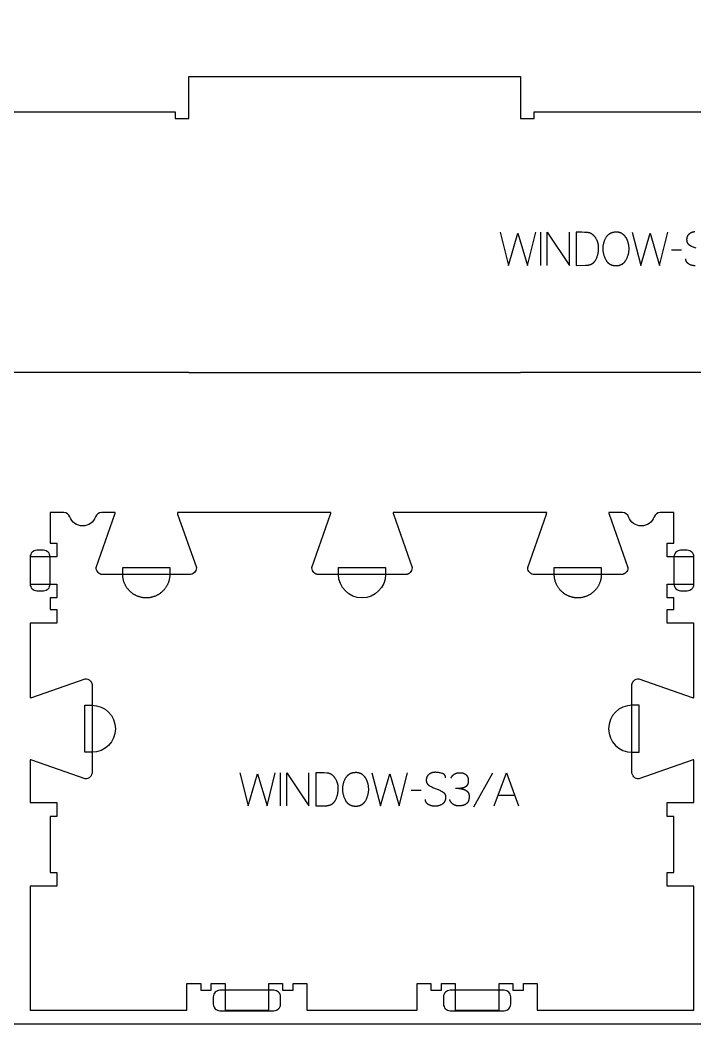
# Model space of a CAD drawing. Extents: x 0 to 4485, y 0 to 8771.
# Drawn here: x 987 to 1596, y 3763 to 4670 of the extents above; entities that cross this region are included whole.
import ezdxf

# ---------------------------------------------------------------- set-up
doc = ezdxf.new("R2010")
doc.units = 0
for name, color, linetype in [('0_SHEET_SPRUCEPLY_2440X122', 1, 'CONTINUOUS'), ('1_ANYTOOL_1MMDEEP_LABELS_S', 2, 'CONTINUOUS'), ('4_ANYTOOL_CUTTHROUGH_OUTSI', 5, 'CONTINUOUS'), ('5_ANYTOOL_HALF_MILL_9MM_IN', 3, 'CONTINUOUS')]:
    doc.layers.add(name, color=color, linetype=linetype)

msp = doc.modelspace()

# ---------------------------------------------------------------- linework, layer by layer
at = {"layer": '0_SHEET_SPRUCEPLY_2440X122'}
msp.add_lwpolyline([(371.7, 4982.59), (371.7, 3762.59), (2811.7, 3762.59), (2811.7, 4982.59)], close=True, dxfattribs=at)
at = {"layer": '1_ANYTOOL_1MMDEEP_LABELS_S', "color": 2}
for points in [[(1420.23, 4477.93), (1427.94, 4447.93), (1436.39, 4477.03), (1444.87, 4447.93), (1452.37, 4477.93)], [(1456.74, 4477.93), (1456.74, 4447.93)], [(1462.74, 4447.93), (1462.74, 4477.93), (1482.8, 4447.93), (1482.8, 4477.93)], [(1539.63, 4477.93), (1547.34, 4447.93), (1555.79, 4477.03), (1564.27, 4447.93), (1571.77, 4477.93)], [(1596.26, 4478.26), (1596.07, 4478.24), (1595.88, 4478.23), (1595.69, 4478.21), (1595.51, 4478.19), (1595.32, 4478.16), (1595.14, 4478.13), (1594.95, 4478.1), (1594.77, 4478.06), (1594.59, 4478.02), (1594.41, 4477.97), (1594.23, 4477.92), (1594.05, 4477.87), (1593.88, 4477.82), (1593.7, 4477.76), (1593.53, 4477.7), (1593.36, 4477.63), (1593.19, 4477.56), (1593.02, 4477.49), (1592.85, 4477.41), (1592.68, 4477.33), (1592.51, 4477.25), (1592.35, 4477.16), (1592.19, 4477.07), (1592.02, 4476.98), (1591.86, 4476.88), (1591.7, 4476.78), (1591.54, 4476.67), (1591.39, 4476.56), (1591.23, 4476.45), (1591.08, 4476.34), (1590.93, 4476.22), (1590.79, 4476.1), (1590.65, 4475.97), (1590.51, 4475.84), (1590.39, 4475.71), (1590.26, 4475.58), (1590.14, 4475.44), (1590.03, 4475.3), (1589.92, 4475.16), (1589.82, 4475.01), (1589.72, 4474.87), (1589.62, 4474.71), (1589.53, 4474.56), (1589.45, 4474.4), (1589.37, 4474.24), (1589.29, 4474.08), (1589.22, 4473.91), (1589.16, 4473.74), (1589.09, 4473.56), (1589.04, 4473.39), (1588.99, 4473.21), (1588.94, 4473.03), (1588.9, 4472.84), (1588.86, 4472.65), (1588.83, 4472.46), (1588.81, 4472.26), (1588.78, 4472.07), (1588.77, 4471.87), (1588.75, 4471.66), (1588.75, 4471.45), (1588.74, 4471.24), (1588.75, 4471.03), (1588.76, 4470.82), (1588.77, 4470.61), (1588.79, 4470.41), (1588.81, 4470.21), (1588.84, 4470.01), (1588.88, 4469.82), (1588.92, 4469.63), (1588.97, 4469.44), (1589.02, 4469.26), (1589.08, 4469.08), (1589.14, 4468.91), (1589.18, 4468.82), (1589.21, 4468.74), (1589.25, 4468.65), (1589.29, 4468.57), (1589.33, 4468.49), (1589.37, 4468.4), (1589.41, 4468.32), (1589.45, 4468.24), (1589.5, 4468.17), (1589.54, 4468.09), (1589.59, 4468.01), (1589.64, 4467.94), (1589.69, 4467.86), (1589.74, 4467.79), (1589.8, 4467.71), (1589.85, 4467.64), (1589.91, 4467.57), (1589.96, 4467.5), (1590.02, 4467.43), (1590.08, 4467.36), (1590.14, 4467.3), (1590.21, 4467.23), (1590.27, 4467.16), (1590.34, 4467.1), (1590.47, 4466.97), (1590.61, 4466.85), (1590.76, 4466.73), (1590.91, 4466.61), (1591.07, 4466.5), (1591.23, 4466.39), (1591.4, 4466.29), (1591.57, 4466.19), (1592.29, 4465.8), (1593.02, 4465.42), (1593.77, 4465.05), (1594.53, 4464.69), (1595.31, 4464.35), (1596.11, 4464.01), (1596.92, 4463.69)], [(1583.99, 4461.82), (1575.2, 4461.73)], [(1596.41, 4447.59), (1596, 4447.6), (1595.6, 4447.63), (1595.2, 4447.67), (1594.8, 4447.72), (1594.41, 4447.78), (1594.03, 4447.86), (1593.65, 4447.95), (1593.27, 4448.05), (1592.9, 4448.17), (1592.53, 4448.3), (1592.17, 4448.44), (1591.81, 4448.59), (1591.45, 4448.76), (1591.1, 4448.94), (1590.76, 4449.13), (1590.59, 4449.23), (1590.43, 4449.33), (1590.27, 4449.44), (1590.12, 4449.55), (1589.97, 4449.66), (1589.83, 4449.78), (1589.69, 4449.9), (1589.56, 4450.02), (1589.43, 4450.14), (1589.31, 4450.27), (1589.2, 4450.4), (1589.09, 4450.53), (1589.03, 4450.6), (1588.98, 4450.67), (1588.93, 4450.74), (1588.88, 4450.8), (1588.84, 4450.88), (1588.79, 4450.95), (1588.75, 4451.02), (1588.7, 4451.09), (1588.66, 4451.16), (1588.62, 4451.24), (1588.58, 4451.31), (1588.54, 4451.39), (1588.5, 4451.47), (1588.47, 4451.54), (1588.43, 4451.62), (1588.4, 4451.7), (1588.37, 4451.78), (1588.34, 4451.86), (1588.31, 4451.94), (1588.28, 4452.02), (1588.23, 4452.18), (1588.19, 4452.35), (1588.15, 4452.52), (1588.11, 4452.7), (1588.08, 4452.87), (1588.06, 4453.05), (1588.04, 4453.24), (1588.03, 4453.42), (1588.02, 4453.61), (1588.02, 4453.8)], [(1185.03, 3989.59), (1192.74, 3959.59), (1201.19, 3988.69), (1209.67, 3959.59), (1217.17, 3989.59)], [(1221.54, 3989.59), (1221.54, 3959.59)], [(1227.54, 3959.59), (1227.54, 3989.59), (1247.6, 3959.59), (1247.6, 3989.59)], [(1304.43, 3989.59), (1312.14, 3959.59), (1320.59, 3988.69), (1329.07, 3959.59), (1336.57, 3989.59)], [(1371.03, 3985), (1371.02, 3985.19), (1371.02, 3985.28), (1371.02, 3985.37), (1371.01, 3985.46), (1371, 3985.55), (1370.99, 3985.64), (1370.98, 3985.73), (1370.96, 3985.81), (1370.95, 3985.9), (1370.93, 3985.98), (1370.91, 3986.07), (1370.89, 3986.15), (1370.87, 3986.23), (1370.85, 3986.31), (1370.82, 3986.39), (1370.8, 3986.47), (1370.77, 3986.55), (1370.74, 3986.62), (1370.71, 3986.7), (1370.67, 3986.77), (1370.64, 3986.84), (1370.6, 3986.92), (1370.57, 3986.99), (1370.53, 3987.06), (1370.49, 3987.13), (1370.44, 3987.19), (1370.4, 3987.26), (1370.35, 3987.33), (1370.31, 3987.39), (1370.26, 3987.46), (1370.21, 3987.52), (1370.16, 3987.58), (1370.1, 3987.64), (1370.05, 3987.7), (1369.99, 3987.76), (1369.93, 3987.82), (1369.87, 3987.87), (1369.81, 3987.93), (1369.75, 3987.98), (1369.68, 3988.04), (1369.62, 3988.09), (1369.55, 3988.14), (1369.48, 3988.19), (1369.41, 3988.24), (1369.33, 3988.29), (1369.26, 3988.34), (1369.18, 3988.38), (1369.11, 3988.43), (1369.03, 3988.47), (1368.95, 3988.52), (1368.86, 3988.56), (1368.69, 3988.64), (1368.52, 3988.72), (1368.34, 3988.79), (1368.15, 3988.86), (1367.95, 3988.92), (1367.75, 3988.99), (1366.94, 3989.21), (1366.14, 3989.4), (1365.35, 3989.56), (1364.58, 3989.69), (1364.2, 3989.75), (1363.83, 3989.8), (1363.45, 3989.84), (1363.08, 3989.87), (1362.72, 3989.9), (1362.36, 3989.91), (1362, 3989.92), (1361.64, 3989.93), (1361.45, 3989.93), (1361.25, 3989.92), (1361.06, 3989.91), (1360.87, 3989.9), (1360.68, 3989.88), (1360.49, 3989.86), (1360.3, 3989.84), (1360.12, 3989.81), (1359.93, 3989.78), (1359.75, 3989.75), (1359.57, 3989.71), (1359.39, 3989.67), (1359.21, 3989.63), (1359.03, 3989.58), (1358.85, 3989.53), (1358.67, 3989.47), (1358.5, 3989.41), (1358.33, 3989.35), (1358.15, 3989.29), (1357.98, 3989.22), (1357.81, 3989.14), (1357.64, 3989.07), (1357.48, 3988.99), (1357.31, 3988.9), (1357.15, 3988.82), (1356.98, 3988.73), (1356.82, 3988.63), (1356.66, 3988.53), (1356.5, 3988.43), (1356.34, 3988.33), (1356.18, 3988.22), (1356.03, 3988.11), (1355.87, 3987.99), (1355.73, 3987.87), (1355.58, 3987.75), (1355.45, 3987.63), (1355.31, 3987.5), (1355.18, 3987.37), (1355.06, 3987.24), (1354.94, 3987.1), (1354.83, 3986.96), (1354.72, 3986.82), (1354.61, 3986.67), (1354.51, 3986.52), (1354.42, 3986.37), (1354.33, 3986.21), (1354.24, 3986.06), (1354.16, 3985.89), (1354.09, 3985.73), (1354.02, 3985.56), (1353.95, 3985.39), (1353.89, 3985.22), (1353.84, 3985.04), (1353.78, 3984.86), (1353.74, 3984.68), (1353.7, 3984.5), (1353.66, 3984.31), (1353.63, 3984.11), (1353.6, 3983.92), (1353.58, 3983.72), (1353.56, 3983.52), (1353.55, 3983.32), (1353.54, 3983.11), (1353.54, 3982.9), (1353.54, 3982.68), (1353.55, 3982.47), (1353.57, 3982.27), (1353.59, 3982.06), (1353.61, 3981.86), (1353.64, 3981.66), (1353.68, 3981.47), (1353.72, 3981.28), (1353.77, 3981.1), (1353.82, 3980.91), (1353.88, 3980.74), (1353.94, 3980.56), (1353.97, 3980.48), (1354.01, 3980.39), (1354.05, 3980.31), (1354.08, 3980.22), (1354.12, 3980.14), (1354.16, 3980.06), (1354.21, 3979.98), (1354.25, 3979.9), (1354.29, 3979.82), (1354.34, 3979.74), (1354.39, 3979.67), (1354.44, 3979.59), (1354.49, 3979.52), (1354.54, 3979.44), (1354.59, 3979.37), (1354.65, 3979.3), (1354.7, 3979.23), (1354.76, 3979.16), (1354.82, 3979.09), (1354.88, 3979.02), (1354.94, 3978.95), (1355, 3978.88), (1355.07, 3978.82), (1355.13, 3978.75), (1355.27, 3978.63), (1355.41, 3978.5), (1355.56, 3978.38), (1355.71, 3978.27), (1355.87, 3978.16), (1356.03, 3978.05), (1356.2, 3977.94), (1356.37, 3977.84), (1357.09, 3977.45), (1357.82, 3977.07), (1358.56, 3976.7), (1359.33, 3976.35), (1360.11, 3976), (1360.9, 3975.67), (1361.71, 3975.35), (1362.54, 3975.04), (1363.37, 3974.72), (1364.17, 3974.39), (1364.96, 3974.05), (1365.72, 3973.69), (1366.47, 3973.32), (1367.19, 3972.93), (1367.9, 3972.52), (1368.59, 3972.1), (1368.75, 3971.99), (1368.91, 3971.88), (1369.06, 3971.76), (1369.14, 3971.7), (1369.21, 3971.64), (1369.29, 3971.58), (1369.36, 3971.52), (1369.42, 3971.45), (1369.49, 3971.39), (1369.56, 3971.32), (1369.62, 3971.25), (1369.69, 3971.19), (1369.75, 3971.12), (1369.81, 3971.05), (1369.87, 3970.98), (1369.92, 3970.9), (1369.98, 3970.83), (1370.03, 3970.76), (1370.09, 3970.68), (1370.14, 3970.61), (1370.19, 3970.53), (1370.24, 3970.45), (1370.28, 3970.37), (1370.33, 3970.3), (1370.37, 3970.21), (1370.42, 3970.13), (1370.46, 3970.05), (1370.5, 3969.97), (1370.54, 3969.88), (1370.57, 3969.8), (1370.61, 3969.71), (1370.64, 3969.62), (1370.67, 3969.53), (1370.7, 3969.44), (1370.73, 3969.35), (1370.76, 3969.26), (1370.79, 3969.17), (1370.84, 3968.98), (1370.88, 3968.79), (1370.92, 3968.6), (1370.95, 3968.4), (1370.97, 3968.19), (1370.99, 3967.98), (1371.01, 3967.77), (1371.01, 3967.56), (1371.01, 3967.34), (1371.01, 3967.12), (1371, 3966.89), (1370.99, 3966.66), (1370.96, 3966.43), (1370.94, 3966.2), (1370.91, 3965.97), (1370.87, 3965.75), (1370.83, 3965.54), (1370.78, 3965.33), (1370.73, 3965.12), (1370.67, 3964.91), (1370.61, 3964.71), (1370.55, 3964.51), (1370.47, 3964.32), (1370.4, 3964.13), (1370.32, 3963.94), (1370.23, 3963.76), (1370.14, 3963.58), (1370.04, 3963.41), (1369.94, 3963.23), (1369.83, 3963.07), (1369.72, 3962.9), (1369.61, 3962.74), (1369.48, 3962.58), (1369.36, 3962.43), (1369.23, 3962.28), (1369.09, 3962.14), (1368.95, 3962), (1368.8, 3961.86), (1368.65, 3961.72), (1368.49, 3961.59), (1368.33, 3961.47), (1368.16, 3961.34), (1367.99, 3961.22), (1367.81, 3961.11), (1367.45, 3960.89), (1367.09, 3960.68), (1366.72, 3960.49), (1366.35, 3960.31), (1365.98, 3960.14), (1365.6, 3959.99), (1365.41, 3959.92), (1365.21, 3959.85), (1365.02, 3959.79), (1364.83, 3959.73), (1364.64, 3959.67), (1364.44, 3959.62), (1364.25, 3959.57), (1364.05, 3959.53), (1363.85, 3959.48), (1363.65, 3959.44), (1363.45, 3959.41), (1363.25, 3959.38), (1363.05, 3959.35), (1362.85, 3959.32), (1362.44, 3959.28), (1362.03, 3959.26), (1361.62, 3959.24), (1361.21, 3959.24), (1360.8, 3959.26), (1360.4, 3959.28), (1360, 3959.32), (1359.6, 3959.38), (1359.21, 3959.44), (1358.83, 3959.52), (1358.44, 3959.61), (1358.07, 3959.71), (1357.69, 3959.83), (1357.33, 3959.95), (1356.96, 3960.09), (1356.61, 3960.25), (1356.25, 3960.41), (1355.9, 3960.59), (1355.56, 3960.79), (1355.39, 3960.89), (1355.22, 3960.99), (1355.07, 3961.1), (1354.91, 3961.21), (1354.77, 3961.32), (1354.62, 3961.43), (1354.49, 3961.55), (1354.36, 3961.67), (1354.23, 3961.8), (1354.11, 3961.92), (1353.99, 3962.05), (1353.89, 3962.19), (1353.83, 3962.25), (1353.78, 3962.32), (1353.73, 3962.39), (1353.68, 3962.46), (1353.63, 3962.53), (1353.59, 3962.6), (1353.54, 3962.67), (1353.5, 3962.75), (1353.46, 3962.82), (1353.42, 3962.89), (1353.38, 3962.97), (1353.34, 3963.04), (1353.3, 3963.12), (1353.27, 3963.2), (1353.23, 3963.28), (1353.2, 3963.35), (1353.17, 3963.43), (1353.14, 3963.51), (1353.11, 3963.59), (1353.08, 3963.68), (1353.03, 3963.84), (1352.99, 3964.01), (1352.94, 3964.18), (1352.91, 3964.35), (1352.88, 3964.53), (1352.86, 3964.71), (1352.84, 3964.89), (1352.82, 3965.08), (1352.82, 3965.27), (1352.81, 3965.46)], [(1375.74, 3984.66), (1375.9, 3984.96), (1376.07, 3985.25), (1376.24, 3985.54), (1376.41, 3985.81), (1376.6, 3986.08), (1376.79, 3986.33), (1376.98, 3986.58), (1377.08, 3986.7), (1377.19, 3986.81), (1377.29, 3986.93), (1377.39, 3987.04), (1377.5, 3987.15), (1377.61, 3987.26), (1377.72, 3987.36), (1377.83, 3987.46), (1377.94, 3987.56), (1378.06, 3987.66), (1378.17, 3987.76), (1378.29, 3987.85), (1378.41, 3987.94), (1378.53, 3988.03), (1378.65, 3988.11), (1378.78, 3988.19), (1378.9, 3988.28), (1379.03, 3988.35), (1379.16, 3988.43), (1379.29, 3988.5), (1379.42, 3988.57), (1379.56, 3988.64), (1379.69, 3988.71), (1379.83, 3988.77), (1379.97, 3988.83), (1380.1, 3988.89), (1380.25, 3988.95), (1380.39, 3989), (1380.53, 3989.06), (1380.68, 3989.1), (1380.83, 3989.15), (1380.98, 3989.2), (1381.28, 3989.28), (1381.59, 3989.35), (1381.9, 3989.41), (1382.23, 3989.47), (1382.55, 3989.51), (1382.89, 3989.54), (1383.23, 3989.57), (1383.57, 3989.58), (1383.93, 3989.59), (1384.14, 3989.58), (1384.35, 3989.58), (1384.55, 3989.57), (1384.75, 3989.56), (1384.96, 3989.54), (1385.15, 3989.52), (1385.35, 3989.5), (1385.54, 3989.47), (1385.73, 3989.44), (1385.92, 3989.4), (1386.11, 3989.36), (1386.29, 3989.32), (1386.47, 3989.27), (1386.65, 3989.22), (1386.82, 3989.17), (1387, 3989.11), (1387.17, 3989.05), (1387.34, 3988.99), (1387.5, 3988.92), (1387.67, 3988.85), (1387.83, 3988.77), (1387.99, 3988.69), (1388.14, 3988.61), (1388.3, 3988.53), (1388.45, 3988.43), (1388.6, 3988.34), (1388.74, 3988.24), (1388.88, 3988.14), (1389.03, 3988.04), (1389.16, 3987.93), (1389.3, 3987.82), (1389.44, 3987.7), (1389.57, 3987.58), (1389.69, 3987.46), (1389.81, 3987.33), (1389.93, 3987.2), (1390.05, 3987.07), (1390.15, 3986.94), (1390.26, 3986.8), (1390.36, 3986.66), (1390.46, 3986.51), (1390.55, 3986.37), (1390.64, 3986.22), (1390.72, 3986.06), (1390.8, 3985.91), (1390.88, 3985.75), (1390.95, 3985.58), (1391.02, 3985.42), (1391.08, 3985.25), (1391.14, 3985.08), (1391.19, 3984.9), (1391.24, 3984.72), (1391.29, 3984.54), (1391.33, 3984.36), (1391.37, 3984.17), (1391.4, 3983.98), (1391.43, 3983.79), (1391.45, 3983.59), (1391.47, 3983.39), (1391.49, 3983.19), (1391.5, 3982.98), (1391.51, 3982.77), (1391.51, 3982.56), (1391.51, 3982), (1391.5, 3981.67), (1391.47, 3981.34), (1391.44, 3981.03), (1391.4, 3980.73), (1391.38, 3980.58), (1391.35, 3980.44), (1391.32, 3980.3), (1391.29, 3980.16), (1391.26, 3980.02), (1391.22, 3979.89), (1391.19, 3979.76), (1391.15, 3979.63), (1391.11, 3979.5), (1391.06, 3979.38), (1391.02, 3979.26), (1390.97, 3979.14), (1390.92, 3979.02), (1390.86, 3978.91), (1390.81, 3978.8), (1390.75, 3978.69), (1390.69, 3978.59), (1390.63, 3978.49), (1390.56, 3978.38), (1390.5, 3978.29), (1390.43, 3978.19), (1390.36, 3978.1), (1390.21, 3977.92), (1390.06, 3977.75), (1389.9, 3977.58), (1389.74, 3977.43), (1389.66, 3977.35), (1389.58, 3977.27), (1389.5, 3977.2), (1389.41, 3977.13), (1389.32, 3977.06), (1389.24, 3976.99), (1389.15, 3976.92), (1389.06, 3976.86), (1388.97, 3976.79), (1388.88, 3976.73), (1388.79, 3976.67), (1388.69, 3976.61), (1388.6, 3976.56), (1388.5, 3976.5), (1388.41, 3976.45), (1388.31, 3976.4), (1388.21, 3976.35), (1388.11, 3976.3), (1388.01, 3976.25), (1387.9, 3976.21), (1387.8, 3976.16), (1387.7, 3976.12), (1387.49, 3976.04), (1387.27, 3975.97), (1387.05, 3975.9), (1386.83, 3975.84), (1386.61, 3975.78), (1386.39, 3975.72), (1386.16, 3975.67), (1385.93, 3975.62), (1385.7, 3975.58), (1385.47, 3975.54), (1385.23, 3975.51), (1385, 3975.48), (1384.76, 3975.46), (1384.52, 3975.44), (1384.27, 3975.42), (1384.03, 3975.41), (1383.78, 3975.4), (1380.07, 3975.36)], [(1413.29, 3989.11), (1396.1, 3958.34)], [(1415, 3959.59), (1425.89, 3989.59), (1436.94, 3959.59)], [(1348.79, 3973.47), (1340, 3973.39)], [(1382.86, 3975.36), (1383.29, 3975.33), (1383.73, 3975.29), (1384.15, 3975.24), (1384.58, 3975.18), (1385, 3975.11), (1385.41, 3975.03), (1385.82, 3974.94), (1386.23, 3974.84), (1386.63, 3974.72), (1387.03, 3974.6), (1387.43, 3974.46), (1387.81, 3974.32), (1388.2, 3974.16), (1388.58, 3973.99), (1388.96, 3973.81), (1389.33, 3973.62), (1389.51, 3973.52), (1389.69, 3973.42), (1389.77, 3973.36), (1389.86, 3973.31), (1389.94, 3973.25), (1390.02, 3973.19), (1390.1, 3973.13), (1390.18, 3973.07), (1390.26, 3973.01), (1390.33, 3972.95), (1390.41, 3972.88), (1390.48, 3972.82), (1390.55, 3972.75), (1390.62, 3972.69), (1390.69, 3972.62), (1390.76, 3972.55), (1390.82, 3972.48), (1390.89, 3972.4), (1390.95, 3972.33), (1391.01, 3972.25), (1391.07, 3972.18), (1391.13, 3972.1), (1391.19, 3972.02), (1391.24, 3971.94), (1391.3, 3971.86), (1391.35, 3971.78), (1391.4, 3971.7), (1391.45, 3971.61), (1391.5, 3971.53), (1391.55, 3971.44), (1391.59, 3971.35), (1391.64, 3971.26), (1391.68, 3971.17), (1391.72, 3971.08), (1391.76, 3970.99), (1391.8, 3970.9), (1391.87, 3970.7), (1391.94, 3970.51), (1392, 3970.31), (1392.05, 3970.1), (1392.1, 3969.89), (1392.14, 3969.67), (1392.18, 3969.45), (1392.21, 3969.23), (1392.24, 3969), (1392.26, 3968.76), (1392.27, 3968.52), (1392.28, 3968.28), (1392.29, 3968.03), (1392.28, 3967.75), (1392.28, 3967.48), (1392.26, 3967.21), (1392.25, 3966.94), (1392.22, 3966.68), (1392.2, 3966.43), (1392.17, 3966.18), (1392.13, 3965.94), (1392.09, 3965.7), (1392.04, 3965.46), (1391.99, 3965.23), (1391.94, 3965.01), (1391.87, 3964.79), (1391.81, 3964.58), (1391.74, 3964.37), (1391.66, 3964.16), (1391.58, 3963.96), (1391.5, 3963.77), (1391.41, 3963.58), (1391.31, 3963.39), (1391.21, 3963.21), (1391.11, 3963.04), (1391, 3962.87), (1390.89, 3962.7), (1390.77, 3962.54), (1390.64, 3962.39), (1390.52, 3962.24), (1390.45, 3962.16), (1390.38, 3962.09), (1390.31, 3962.02), (1390.24, 3961.95), (1390.17, 3961.88), (1390.1, 3961.81), (1390.03, 3961.75), (1389.95, 3961.68), (1389.8, 3961.56), (1389.64, 3961.44), (1389.48, 3961.32), (1389.32, 3961.2), (1389.15, 3961.1), (1388.98, 3960.99), (1388.8, 3960.89), (1388.63, 3960.79), (1388.44, 3960.69), (1388.26, 3960.6), (1388.07, 3960.52), (1387.88, 3960.43), (1387.68, 3960.36), (1387.48, 3960.28), (1387.28, 3960.21), (1387.07, 3960.14), (1386.86, 3960.08), (1386.65, 3960.02), (1386.43, 3959.96), (1386.21, 3959.91), (1385.99, 3959.86), (1385.76, 3959.82), (1385.53, 3959.78), (1385.3, 3959.74), (1385.06, 3959.71), (1384.57, 3959.66), (1384.07, 3959.62), (1383.56, 3959.59), (1383.03, 3959.59), (1382.65, 3959.59), (1382.27, 3959.61), (1381.91, 3959.64), (1381.55, 3959.67), (1381.2, 3959.72), (1381.02, 3959.75), (1380.85, 3959.79), (1380.68, 3959.82), (1380.52, 3959.86), (1380.35, 3959.9), (1380.19, 3959.94), (1380.03, 3959.99), (1379.87, 3960.04), (1379.71, 3960.09), (1379.56, 3960.14), (1379.4, 3960.2), (1379.25, 3960.26), (1379.1, 3960.32), (1378.95, 3960.39), (1378.81, 3960.46), (1378.66, 3960.53), (1378.52, 3960.6), (1378.38, 3960.68), (1378.24, 3960.76), (1378.11, 3960.84), (1377.97, 3960.92), (1377.84, 3961.01), (1377.71, 3961.1), (1377.58, 3961.19), (1377.46, 3961.29), (1377.33, 3961.39), (1377.21, 3961.49), (1377.09, 3961.6), (1376.97, 3961.7), (1376.85, 3961.81), (1376.74, 3961.93), (1376.63, 3962.04), (1376.51, 3962.16), (1376.41, 3962.28), (1376.3, 3962.4), (1376.19, 3962.53), (1376.09, 3962.66), (1375.99, 3962.79), (1375.89, 3962.93), (1375.79, 3963.06), (1375.7, 3963.21), (1375.6, 3963.35), (1375.51, 3963.49), (1375.42, 3963.64), (1375.25, 3963.95), (1375.08, 3964.27), (1374.92, 3964.6), (1374.77, 3964.94), (1374.63, 3965.29)], [(1418.47, 3969.14), (1433.39, 3969.14)]]:
    msp.add_lwpolyline(points, dxfattribs=at)
for points in [[(1488.84, 4477.93), (1488.84, 4447.93), (1497.37, 4448.02), (1497.78, 4448.03), (1498.19, 4448.05), (1498.58, 4448.07), (1498.97, 4448.11), (1499.35, 4448.16), (1499.72, 4448.22), (1500.09, 4448.29), (1500.44, 4448.36), (1500.79, 4448.45), (1501.13, 4448.54), (1501.46, 4448.65), (1501.79, 4448.76), (1502.11, 4448.88), (1502.26, 4448.95), (1502.41, 4449.02), (1502.57, 4449.09), (1502.72, 4449.16), (1502.86, 4449.24), (1503.01, 4449.31), (1503.15, 4449.39), (1503.29, 4449.47), (1503.43, 4449.56), (1503.57, 4449.64), (1503.71, 4449.73), (1503.84, 4449.83), (1503.97, 4449.92), (1504.1, 4450.01), (1504.23, 4450.11), (1504.36, 4450.21), (1504.48, 4450.32), (1504.6, 4450.42), (1504.72, 4450.53), (1504.84, 4450.64), (1504.96, 4450.75), (1505.07, 4450.87), (1505.18, 4450.99), (1505.29, 4451.11), (1505.4, 4451.23), (1505.51, 4451.35), (1505.61, 4451.48), (1505.72, 4451.61), (1505.82, 4451.74), (1505.91, 4451.87), (1506.01, 4452.01), (1506.1, 4452.15), (1506.29, 4452.43), (1506.46, 4452.73), (1506.63, 4453.03), (1506.95, 4453.65), (1507.24, 4454.27), (1507.52, 4454.9), (1507.77, 4455.54), (1508.01, 4456.18), (1508.22, 4456.83), (1508.42, 4457.48), (1508.59, 4458.14), (1508.74, 4458.81), (1508.88, 4459.48), (1508.99, 4460.15), (1509.08, 4460.83), (1509.15, 4461.52), (1509.2, 4462.21), (1509.23, 4462.91), (1509.24, 4463.62), (1509.24, 4464.21), (1509.21, 4464.8), (1509.16, 4465.39), (1509.09, 4465.97), (1509, 4466.54), (1508.95, 4466.82), (1508.9, 4467.11), (1508.83, 4467.39), (1508.77, 4467.67), (1508.7, 4467.95), (1508.62, 4468.22), (1508.54, 4468.5), (1508.46, 4468.77), (1508.37, 4469.04), (1508.27, 4469.31), (1508.17, 4469.58), (1508.07, 4469.85), (1507.96, 4470.12), (1507.85, 4470.38), (1507.6, 4470.91), (1507.34, 4471.43), (1507.06, 4471.94), (1506.76, 4472.44), (1506.56, 4472.75), (1506.37, 4473.05), (1506.17, 4473.34), (1505.96, 4473.61), (1505.75, 4473.88), (1505.54, 4474.14), (1505.33, 4474.39), (1505.11, 4474.63), (1504.89, 4474.87), (1504.66, 4475.09), (1504.43, 4475.3), (1504.2, 4475.51), (1503.97, 4475.7), (1503.73, 4475.89), (1503.48, 4476.06), (1503.24, 4476.23), (1502.99, 4476.39), (1502.74, 4476.54), (1502.48, 4476.68), (1502.22, 4476.81), (1501.96, 4476.93), (1501.7, 4477.04), (1501.43, 4477.14), (1501.15, 4477.24), (1500.88, 4477.32), (1500.6, 4477.4), (1500.32, 4477.46), (1500.03, 4477.52), (1499.74, 4477.57), (1499.45, 4477.6), (1499.15, 4477.63), (1498.85, 4477.65), (1496.42, 4477.76), (1493.94, 4477.84), (1491.41, 4477.9)], [(1525.32, 4478.27), (1525.69, 4478.27), (1526.05, 4478.25), (1526.41, 4478.22), (1526.76, 4478.18), (1526.93, 4478.16), (1527.1, 4478.13), (1527.27, 4478.1), (1527.44, 4478.07), (1527.61, 4478.03), (1527.77, 4477.99), (1527.93, 4477.95), (1528.09, 4477.9), (1528.25, 4477.86), (1528.41, 4477.81), (1528.56, 4477.75), (1528.71, 4477.7), (1528.87, 4477.64), (1529.02, 4477.57), (1529.16, 4477.51), (1529.31, 4477.44), (1529.45, 4477.37), (1529.6, 4477.3), (1529.74, 4477.22), (1529.88, 4477.14), (1530.01, 4477.06), (1530.15, 4476.97), (1530.28, 4476.89), (1530.42, 4476.79), (1530.68, 4476.61), (1530.93, 4476.41), (1531.18, 4476.21), (1531.42, 4476.01), (1531.66, 4475.79), (1531.89, 4475.57), (1532.11, 4475.35), (1532.33, 4475.12), (1532.54, 4474.88), (1532.75, 4474.64), (1532.95, 4474.39), (1533.14, 4474.13), (1533.33, 4473.87), (1533.52, 4473.6), (1533.69, 4473.33), (1533.87, 4473.04), (1534.03, 4472.76), (1534.19, 4472.47), (1534.35, 4472.18), (1534.5, 4471.88), (1534.64, 4471.58), (1534.78, 4471.27), (1534.91, 4470.97), (1535.03, 4470.66), (1535.15, 4470.34), (1535.27, 4470.02), (1535.38, 4469.7), (1535.48, 4469.37), (1535.58, 4469.04), (1535.67, 4468.71), (1535.76, 4468.37), (1535.84, 4468.03), (1535.98, 4467.35), (1536.11, 4466.67), (1536.22, 4466), (1536.3, 4465.34), (1536.37, 4464.69), (1536.42, 4464.04), (1536.45, 4463.39), (1536.46, 4462.76), (1536.45, 4462.12), (1536.42, 4461.48), (1536.36, 4460.85), (1536.29, 4460.21), (1536.19, 4459.57), (1536.07, 4458.93), (1535.93, 4458.3), (1535.77, 4457.66), (1535.58, 4457.02), (1535.38, 4456.38), (1535.15, 4455.75), (1534.9, 4455.11), (1534.63, 4454.47), (1534.34, 4453.83), (1534.03, 4453.2), (1533.69, 4452.56), (1533.52, 4452.25), (1533.34, 4451.94), (1533.15, 4451.65), (1532.95, 4451.36), (1532.75, 4451.09), (1532.55, 4450.83), (1532.33, 4450.57), (1532.11, 4450.33), (1532, 4450.21), (1531.89, 4450.09), (1531.77, 4449.98), (1531.66, 4449.87), (1531.54, 4449.76), (1531.42, 4449.66), (1531.3, 4449.55), (1531.17, 4449.45), (1531.05, 4449.35), (1530.92, 4449.26), (1530.79, 4449.16), (1530.66, 4449.07), (1530.53, 4448.98), (1530.4, 4448.9), (1530.27, 4448.81), (1530.13, 4448.73), (1530, 4448.66), (1529.86, 4448.58), (1529.72, 4448.51), (1529.57, 4448.44), (1529.43, 4448.37), (1529.29, 4448.3), (1529.14, 4448.24), (1528.99, 4448.18), (1528.84, 4448.12), (1528.69, 4448.06), (1528.54, 4448.01), (1528.38, 4447.96), (1528.07, 4447.86), (1527.75, 4447.78), (1527.43, 4447.7), (1527.1, 4447.64), (1526.76, 4447.58), (1526.41, 4447.54), (1526.06, 4447.5), (1525.71, 4447.48), (1525.34, 4447.46), (1524.97, 4447.46), (1524.59, 4447.46), (1524.22, 4447.48), (1523.85, 4447.5), (1523.48, 4447.54), (1523.13, 4447.59), (1522.78, 4447.64), (1522.44, 4447.71), (1522.1, 4447.78), (1521.77, 4447.87), (1521.45, 4447.97), (1521.29, 4448.02), (1521.13, 4448.07), (1520.98, 4448.13), (1520.82, 4448.19), (1520.67, 4448.25), (1520.52, 4448.31), (1520.37, 4448.38), (1520.23, 4448.45), (1520.08, 4448.52), (1519.94, 4448.6), (1519.79, 4448.68), (1519.65, 4448.76), (1519.51, 4448.84), (1519.38, 4448.92), (1519.24, 4449.01), (1519.11, 4449.1), (1518.98, 4449.19), (1518.85, 4449.29), (1518.72, 4449.38), (1518.59, 4449.48), (1518.46, 4449.59), (1518.34, 4449.69), (1518.22, 4449.8), (1518.1, 4449.91), (1517.98, 4450.02), (1517.86, 4450.14), (1517.75, 4450.26), (1517.63, 4450.38), (1517.52, 4450.5), (1517.41, 4450.62), (1517.19, 4450.88), (1516.98, 4451.15), (1516.78, 4451.43), (1516.59, 4451.72), (1516.4, 4452.02), (1516.21, 4452.33), (1516.04, 4452.64), (1515.7, 4453.29), (1515.39, 4453.94), (1515.1, 4454.59), (1514.83, 4455.24), (1514.58, 4455.89), (1514.35, 4456.54), (1514.15, 4457.19), (1513.96, 4457.84), (1513.8, 4458.49), (1513.66, 4459.14), (1513.54, 4459.8), (1513.45, 4460.45), (1513.37, 4461.1), (1513.32, 4461.75), (1513.28, 4462.41), (1513.27, 4463.06), (1513.28, 4463.75), (1513.32, 4464.44), (1513.38, 4465.12), (1513.45, 4465.8), (1513.56, 4466.47), (1513.68, 4467.13), (1513.83, 4467.79), (1514, 4468.44), (1514.19, 4469.09), (1514.4, 4469.73), (1514.64, 4470.37), (1514.9, 4470.99), (1515.18, 4471.62), (1515.49, 4472.23), (1515.82, 4472.85), (1516.17, 4473.45), (1516.35, 4473.75), (1516.54, 4474.04), (1516.74, 4474.31), (1516.94, 4474.58), (1517.15, 4474.84), (1517.37, 4475.09), (1517.59, 4475.33), (1517.82, 4475.56), (1517.94, 4475.67), (1518.06, 4475.78), (1518.18, 4475.89), (1518.3, 4475.99), (1518.43, 4476.1), (1518.55, 4476.2), (1518.68, 4476.29), (1518.81, 4476.39), (1518.94, 4476.48), (1519.07, 4476.57), (1519.21, 4476.66), (1519.34, 4476.75), (1519.48, 4476.83), (1519.62, 4476.91), (1519.76, 4476.99), (1519.9, 4477.07), (1520.04, 4477.14), (1520.19, 4477.21), (1520.49, 4477.35), (1520.79, 4477.48), (1521.1, 4477.6), (1521.41, 4477.7), (1521.73, 4477.8), (1522.06, 4477.89), (1522.4, 4477.97), (1522.74, 4478.04), (1523.09, 4478.1), (1523.44, 4478.16), (1523.8, 4478.2), (1524.17, 4478.23), (1524.55, 4478.25), (1524.93, 4478.27)], [(1253.64, 3989.59), (1253.64, 3959.59), (1262.17, 3959.67), (1262.58, 3959.68), (1262.99, 3959.7), (1263.38, 3959.73), (1263.77, 3959.77), (1264.15, 3959.82), (1264.52, 3959.87), (1264.88, 3959.94), (1265.24, 3960.02), (1265.59, 3960.1), (1265.93, 3960.2), (1266.26, 3960.3), (1266.59, 3960.42), (1266.9, 3960.54), (1267.06, 3960.61), (1267.21, 3960.67), (1267.36, 3960.74), (1267.51, 3960.82), (1267.66, 3960.89), (1267.81, 3960.97), (1267.95, 3961.05), (1268.09, 3961.13), (1268.23, 3961.21), (1268.37, 3961.3), (1268.51, 3961.39), (1268.64, 3961.48), (1268.77, 3961.57), (1268.9, 3961.67), (1269.03, 3961.77), (1269.15, 3961.87), (1269.28, 3961.97), (1269.4, 3962.08), (1269.52, 3962.19), (1269.64, 3962.3), (1269.75, 3962.41), (1269.87, 3962.52), (1269.98, 3962.64), (1270.09, 3962.76), (1270.2, 3962.88), (1270.31, 3963.01), (1270.41, 3963.13), (1270.51, 3963.26), (1270.61, 3963.4), (1270.71, 3963.53), (1270.81, 3963.67), (1270.9, 3963.8), (1271.09, 3964.09), (1271.26, 3964.38), (1271.43, 3964.69), (1271.74, 3965.3), (1272.04, 3965.93), (1272.32, 3966.56), (1272.57, 3967.2), (1272.81, 3967.84), (1273.02, 3968.48), (1273.22, 3969.14), (1273.39, 3969.8), (1273.54, 3970.46), (1273.67, 3971.13), (1273.79, 3971.81), (1273.88, 3972.49), (1273.95, 3973.18), (1274, 3973.87), (1274.03, 3974.57), (1274.04, 3975.27), (1274.03, 3975.87), (1274, 3976.46), (1273.95, 3977.04), (1273.89, 3977.62), (1273.8, 3978.2), (1273.75, 3978.48), (1273.69, 3978.76), (1273.63, 3979.04), (1273.57, 3979.32), (1273.5, 3979.6), (1273.42, 3979.88), (1273.34, 3980.15), (1273.26, 3980.43), (1273.17, 3980.7), (1273.07, 3980.97), (1272.97, 3981.24), (1272.87, 3981.51), (1272.76, 3981.77), (1272.64, 3982.04), (1272.4, 3982.56), (1272.14, 3983.08), (1271.86, 3983.59), (1271.56, 3984.1), (1271.36, 3984.41), (1271.16, 3984.7), (1270.96, 3984.99), (1270.76, 3985.27), (1270.55, 3985.54), (1270.34, 3985.8), (1270.12, 3986.05), (1269.91, 3986.29), (1269.68, 3986.52), (1269.46, 3986.74), (1269.23, 3986.96), (1269, 3987.16), (1268.76, 3987.36), (1268.52, 3987.54), (1268.28, 3987.72), (1268.04, 3987.89), (1267.79, 3988.05), (1267.54, 3988.19), (1267.28, 3988.33), (1267.02, 3988.46), (1266.76, 3988.59), (1266.49, 3988.7), (1266.22, 3988.8), (1265.95, 3988.89), (1265.68, 3988.98), (1265.4, 3989.05), (1265.11, 3989.12), (1264.83, 3989.17), (1264.54, 3989.22), (1264.25, 3989.26), (1263.95, 3989.29), (1263.65, 3989.31), (1261.22, 3989.41), (1258.74, 3989.49), (1256.21, 3989.55)], [(1290.11, 3989.93), (1290.49, 3989.92), (1290.85, 3989.91), (1291.21, 3989.88), (1291.56, 3989.84), (1291.73, 3989.81), (1291.9, 3989.78), (1292.07, 3989.75), (1292.24, 3989.72), (1292.4, 3989.68), (1292.57, 3989.65), (1292.73, 3989.6), (1292.89, 3989.56), (1293.05, 3989.51), (1293.2, 3989.46), (1293.36, 3989.41), (1293.51, 3989.35), (1293.66, 3989.29), (1293.81, 3989.23), (1293.96, 3989.16), (1294.11, 3989.1), (1294.25, 3989.03), (1294.39, 3988.95), (1294.54, 3988.88), (1294.67, 3988.8), (1294.81, 3988.71), (1294.95, 3988.63), (1295.08, 3988.54), (1295.21, 3988.45), (1295.47, 3988.26), (1295.73, 3988.07), (1295.97, 3987.87), (1296.22, 3987.66), (1296.45, 3987.45), (1296.68, 3987.23), (1296.91, 3987), (1297.13, 3986.77), (1297.34, 3986.54), (1297.55, 3986.29), (1297.75, 3986.04), (1297.94, 3985.79), (1298.13, 3985.52), (1298.31, 3985.26), (1298.49, 3984.98), (1298.66, 3984.7), (1298.83, 3984.41), (1298.99, 3984.12), (1299.14, 3983.83), (1299.29, 3983.53), (1299.44, 3983.23), (1299.57, 3982.93), (1299.71, 3982.62), (1299.83, 3982.31), (1299.95, 3982), (1300.07, 3981.68), (1300.18, 3981.35), (1300.28, 3981.03), (1300.38, 3980.7), (1300.47, 3980.36), (1300.55, 3980.03), (1300.64, 3979.69), (1300.78, 3979), (1300.91, 3978.33), (1301.01, 3977.66), (1301.1, 3977), (1301.17, 3976.34), (1301.22, 3975.69), (1301.25, 3975.05), (1301.26, 3974.41), (1301.25, 3973.78), (1301.21, 3973.14), (1301.16, 3972.5), (1301.08, 3971.86), (1300.99, 3971.23), (1300.87, 3970.59), (1300.73, 3969.95), (1300.57, 3969.31), (1300.38, 3968.68), (1300.18, 3968.04), (1299.95, 3967.4), (1299.7, 3966.76), (1299.43, 3966.13), (1299.14, 3965.49), (1298.83, 3964.85), (1298.49, 3964.21), (1298.32, 3963.9), (1298.13, 3963.6), (1297.95, 3963.3), (1297.75, 3963.02), (1297.55, 3962.75), (1297.34, 3962.48), (1297.13, 3962.23), (1296.91, 3961.98), (1296.8, 3961.86), (1296.68, 3961.75), (1296.57, 3961.64), (1296.45, 3961.52), (1296.33, 3961.42), (1296.21, 3961.31), (1296.09, 3961.21), (1295.97, 3961.11), (1295.85, 3961.01), (1295.72, 3960.91), (1295.59, 3960.82), (1295.46, 3960.73), (1295.33, 3960.64), (1295.2, 3960.55), (1295.07, 3960.47), (1294.93, 3960.39), (1294.79, 3960.31), (1294.65, 3960.23), (1294.51, 3960.16), (1294.37, 3960.09), (1294.23, 3960.02), (1294.08, 3959.96), (1293.94, 3959.89), (1293.79, 3959.83), (1293.64, 3959.77), (1293.49, 3959.72), (1293.34, 3959.66), (1293.18, 3959.61), (1292.87, 3959.52), (1292.55, 3959.43), (1292.22, 3959.36), (1291.89, 3959.29), (1291.55, 3959.24), (1291.21, 3959.19), (1290.86, 3959.16), (1290.5, 3959.13), (1290.14, 3959.12), (1289.77, 3959.11), (1289.39, 3959.12), (1289.01, 3959.13), (1288.64, 3959.16), (1288.28, 3959.2), (1287.93, 3959.24), (1287.58, 3959.3), (1287.23, 3959.36), (1286.9, 3959.44), (1286.57, 3959.52), (1286.25, 3959.62), (1286.09, 3959.67), (1285.93, 3959.73), (1285.78, 3959.78), (1285.62, 3959.84), (1285.47, 3959.91), (1285.32, 3959.97), (1285.17, 3960.04), (1285.02, 3960.11), (1284.88, 3960.18), (1284.73, 3960.25), (1284.59, 3960.33), (1284.45, 3960.41), (1284.31, 3960.49), (1284.18, 3960.58), (1284.04, 3960.67), (1283.91, 3960.76), (1283.77, 3960.85), (1283.64, 3960.94), (1283.51, 3961.04), (1283.39, 3961.14), (1283.26, 3961.24), (1283.14, 3961.35), (1283.02, 3961.46), (1282.9, 3961.57), (1282.78, 3961.68), (1282.66, 3961.79), (1282.54, 3961.91), (1282.43, 3962.03), (1282.32, 3962.15), (1282.21, 3962.28), (1281.99, 3962.54), (1281.78, 3962.81), (1281.58, 3963.08), (1281.38, 3963.37), (1281.19, 3963.67), (1281.01, 3963.98), (1280.84, 3964.3), (1280.5, 3964.95), (1280.19, 3965.6), (1279.9, 3966.25), (1279.63, 3966.9), (1279.38, 3967.55), (1279.15, 3968.2), (1278.95, 3968.85), (1278.76, 3969.5), (1278.6, 3970.15), (1278.46, 3970.8), (1278.34, 3971.45), (1278.24, 3972.1), (1278.17, 3972.76), (1278.11, 3973.41), (1278.08, 3974.06), (1278.07, 3974.71), (1278.08, 3975.41), (1278.12, 3976.1), (1278.17, 3976.78), (1278.25, 3977.45), (1278.35, 3978.12), (1278.48, 3978.79), (1278.62, 3979.45), (1278.79, 3980.1), (1278.99, 3980.74), (1279.2, 3981.39), (1279.44, 3982.02), (1279.7, 3982.65), (1279.98, 3983.27), (1280.29, 3983.89), (1280.61, 3984.5), (1280.96, 3985.11), (1281.15, 3985.4), (1281.34, 3985.69), (1281.54, 3985.97), (1281.74, 3986.24), (1281.95, 3986.5), (1282.17, 3986.75), (1282.39, 3986.99), (1282.62, 3987.22), (1282.74, 3987.33), (1282.86, 3987.44), (1282.98, 3987.55), (1283.1, 3987.65), (1283.22, 3987.75), (1283.35, 3987.85), (1283.48, 3987.95), (1283.61, 3988.05), (1283.74, 3988.14), (1283.87, 3988.23), (1284, 3988.32), (1284.14, 3988.4), (1284.28, 3988.49), (1284.41, 3988.57), (1284.56, 3988.65), (1284.7, 3988.72), (1284.84, 3988.8), (1284.99, 3988.87), (1285.28, 3989.01), (1285.58, 3989.13), (1285.89, 3989.25), (1286.21, 3989.36), (1286.53, 3989.46), (1286.86, 3989.55), (1287.2, 3989.63), (1287.54, 3989.7), (1287.89, 3989.76), (1288.24, 3989.81), (1288.6, 3989.85), (1288.97, 3989.89), (1289.34, 3989.91), (1289.73, 3989.92)]]:
    msp.add_lwpolyline(points, close=True, dxfattribs=at)
at = {"layer": '4_ANYTOOL_CUTTHROUGH_OUTSI', "color": 5}
for points in [[(851.12, 4586.57), (1126.62, 4586.57), (1126.62, 4580.57), (1139.12, 4580.57), (1139.12, 4618.48), (1438.62, 4618.48), (1438.62, 4580.57), (1451.12, 4580.57), (1451.12, 4586.57), (1726.62, 4586.57)], [(1739.12, 4351.07), (1438.62, 4351.07), (1438.62, 4350.98), (1139.12, 4350.98), (1139.12, 4351.07), (838.62, 4351.07)]]:
    msp.add_lwpolyline(points, dxfattribs=at)
msp.add_lwpolyline([(1595.25, 4001.14, 0.061485), (1593.86, 4000.9), (1545.55, 3983.99), (1545.5, 3983.99), (1545.5, 3983.99, -0.414214), (1539.25, 3990.24), (1539.25, 4068.24), (1539.25, 4068.39), (1539.26, 4068.54), (1539.27, 4068.69), (1539.28, 4068.84), (1539.3, 4068.99), (1539.32, 4069.15), (1539.34, 4069.3), (1539.37, 4069.45), (1539.4, 4069.6), (1539.44, 4069.75), (1539.48, 4069.9), (1539.52, 4070.05), (1539.57, 4070.2), (1539.62, 4070.34), (1539.67, 4070.49), (1539.73, 4070.63), (1539.79, 4070.78), (1539.85, 4070.92), (1539.92, 4071.06), (1539.99, 4071.19), (1540.07, 4071.33), (1540.15, 4071.46), (1540.23, 4071.59), (1540.31, 4071.72), (1540.4, 4071.85), (1540.49, 4071.97), (1540.58, 4072.1), (1540.68, 4072.21), (1540.78, 4072.33), (1540.88, 4072.44), (1540.98, 4072.55), (1541.08, 4072.66, -0.198912), (1545.5, 4074.49), (1545.55, 4074.49), (1545.59, 4074.48), (1593.86, 4057.58), (1593.86, 4057.58, 0.061485), (1595.25, 4057.35), (1595.25, 4124.54), (1571.25, 4124.54), (1571.25, 4124.79), (1571.25, 4136.79), (1571.25, 4137.04), (1577.25, 4137.04), (1577.25, 4147.54), (1571.25, 4147.54), (1571.25, 4147.79), (1571.25, 4159.79), (1571.25, 4160.04), (1595.25, 4160.04), (1595.25, 4184.54), (1571.25, 4184.54), (1571.25, 4184.79), (1571.25, 4196.79), (1571.25, 4197.04), (1577.25, 4197.04), (1577.25, 4224.54), (1564.85, 4224.54), (1564.85, 4224.54, 0.317837), (1559.43, 4220.7, -0.317837), (1547.88, 4212.54, -0.317837), (1536.33, 4220.7, 0.317837), (1530.91, 4224.54), (1518.51, 4224.54, 0.061485), (1518.74, 4223.15), (1535.64, 4174.87), (1535.65, 4174.83), (1535.65, 4174.79), (1535.65, 4174.79, -0.198912), (1533.82, 4170.37), (1533.72, 4170.26), (1533.61, 4170.16), (1533.49, 4170.06), (1533.38, 4169.96), (1533.26, 4169.87), (1533.14, 4169.78), (1533.01, 4169.69), (1532.89, 4169.6), (1532.76, 4169.51), (1532.63, 4169.43), (1532.49, 4169.35), (1532.36, 4169.28), (1532.22, 4169.21), (1532.08, 4169.14), (1531.94, 4169.08), (1531.79, 4169.01), (1531.65, 4168.96), (1531.5, 4168.9), (1531.36, 4168.85), (1531.21, 4168.81), (1531.06, 4168.76), (1530.91, 4168.72), (1530.76, 4168.69), (1530.61, 4168.66), (1530.46, 4168.63), (1530.31, 4168.6), (1530.16, 4168.58), (1530.01, 4168.57), (1529.85, 4168.55), (1529.7, 4168.55), (1529.55, 4168.54), (1529.4, 4168.54), (1451.4, 4168.54, -0.414214), (1445.15, 4174.79), (1445.15, 4174.83), (1445.17, 4174.87), (1462.06, 4223.15), (1462.06, 4223.15, 0.061485), (1462.3, 4224.54), (1323.61, 4224.54, 0.061485), (1323.84, 4223.15), (1340.74, 4174.87), (1340.75, 4174.83), (1340.75, 4174.79), (1340.75, 4174.79, -0.198912), (1338.92, 4170.37), (1338.82, 4170.26), (1338.71, 4170.16), (1338.59, 4170.06), (1338.48, 4169.96), (1338.36, 4169.87), (1338.24, 4169.78), (1338.11, 4169.69), (1337.99, 4169.6), (1337.86, 4169.51), (1337.73, 4169.43), (1337.59, 4169.35), (1337.46, 4169.28), (1337.32, 4169.21), (1337.18, 4169.14), (1337.04, 4169.08), (1336.89, 4169.01), (1336.75, 4168.96), (1336.6, 4168.9), (1336.46, 4168.85), (1336.31, 4168.81), (1336.16, 4168.76), (1336.01, 4168.72), (1335.86, 4168.69), (1335.71, 4168.66), (1335.56, 4168.63), (1335.41, 4168.6), (1335.26, 4168.58), (1335.11, 4168.57), (1334.95, 4168.55), (1334.8, 4168.55), (1334.65, 4168.54), (1334.5, 4168.54), (1256.5, 4168.54), (1256.35, 4168.54), (1256.2, 4168.55), (1256.05, 4168.55), (1255.9, 4168.57), (1255.75, 4168.58), (1255.6, 4168.6), (1255.45, 4168.63), (1255.3, 4168.66), (1255.14, 4168.69), (1254.99, 4168.72), (1254.84, 4168.76), (1254.7, 4168.81), (1254.55, 4168.85), (1254.4, 4168.9), (1254.26, 4168.96), (1254.11, 4169.01), (1253.97, 4169.08), (1253.83, 4169.14), (1253.69, 4169.21), (1253.55, 4169.28), (1253.41, 4169.35), (1253.28, 4169.43), (1253.15, 4169.51), (1253.02, 4169.6), (1252.89, 4169.69), (1252.77, 4169.78), (1252.65, 4169.87), (1252.53, 4169.96), (1252.41, 4170.06), (1252.3, 4170.16), (1252.19, 4170.26), (1252.08, 4170.37, -0.198912), (1250.25, 4174.79), (1250.25, 4174.83), (1250.27, 4174.87), (1267.16, 4223.15), (1267.16, 4223.15, 0.061485), (1267.4, 4224.54), (1128.71, 4224.54, 0.061485), (1128.94, 4223.15), (1145.84, 4174.87), (1145.85, 4174.83), (1145.85, 4174.79), (1145.85, 4174.79, -0.414214), (1139.6, 4168.54), (1061.6, 4168.54), (1061.45, 4168.54), (1061.3, 4168.55), (1061.15, 4168.55), (1061, 4168.57), (1060.85, 4168.58), (1060.7, 4168.6), (1060.55, 4168.63), (1060.4, 4168.66), (1060.24, 4168.69), (1060.09, 4168.72), (1059.94, 4168.76), (1059.8, 4168.81), (1059.65, 4168.85), (1059.5, 4168.9), (1059.36, 4168.96), (1059.21, 4169.01), (1059.07, 4169.08), (1058.93, 4169.14), (1058.79, 4169.21), (1058.65, 4169.28), (1058.51, 4169.35), (1058.38, 4169.43), (1058.25, 4169.51), (1058.12, 4169.6), (1057.99, 4169.69), (1057.87, 4169.78), (1057.75, 4169.87), (1057.63, 4169.96), (1057.51, 4170.06), (1057.4, 4170.16), (1057.29, 4170.26), (1057.18, 4170.37, -0.198912), (1055.35, 4174.79), (1055.35, 4174.83), (1055.37, 4174.87), (1072.26, 4223.15), (1072.26, 4223.15, 0.061485), (1072.5, 4224.54), (1060.1, 4224.54, 0.317837), (1054.68, 4220.7, -0.317837), (1043.13, 4212.54, -0.317837), (1031.58, 4220.7, 0.317837), (1026.16, 4224.54), (1013.75, 4224.54), (1013.75, 4197.04), (1019.75, 4197.04), (1019.75, 4184.54), (995.75, 4184.54), (995.75, 4160.04), (1019.75, 4160.04), (1019.75, 4147.54), (1013.75, 4147.54), (1013.75, 4137.04), (1019.75, 4137.04), (1019.75, 4136.79), (1019.75, 4124.54), (995.75, 4124.54), (995.75, 4074.79), (995.75, 4057.35), (995.75, 4057.35, 0.061485), (997.14, 4057.58), (1045.46, 4074.49), (1045.5, 4074.49), (1045.5, 4074.49, -0.198912), (1049.92, 4072.66), (1050.03, 4072.55), (1050.13, 4072.44), (1050.23, 4072.33), (1050.33, 4072.21), (1050.42, 4072.1), (1050.52, 4071.97), (1050.61, 4071.85), (1050.69, 4071.72), (1050.78, 4071.59), (1050.86, 4071.46), (1050.94, 4071.33), (1051.01, 4071.19), (1051.08, 4071.06), (1051.15, 4070.92), (1051.22, 4070.78), (1051.28, 4070.63), (1051.33, 4070.49), (1051.39, 4070.34), (1051.44, 4070.2), (1051.49, 4070.05), (1051.53, 4069.9), (1051.57, 4069.75), (1051.6, 4069.6), (1051.64, 4069.45), (1051.66, 4069.3), (1051.69, 4069.15), (1051.71, 4068.99), (1051.72, 4068.84), (1051.74, 4068.69), (1051.75, 4068.54), (1051.75, 4068.39), (1051.75, 4068.24), (1051.75, 3990.24, -0.414214), (1045.5, 3983.99), (1045.46, 3983.99), (1045.42, 3984.01), (997.14, 4000.9), (997.14, 4000.9, 0.061485), (995.75, 4001.14), (995.75, 3962.54), (1019.75, 3962.54), (1019.75, 3950.04), (1013.75, 3950.04), (1013.75, 3899.54), (1019.75, 3899.54), (1019.75, 3887.04), (995.75, 3887.04), (995.75, 3775.04), (1137.25, 3775.04), (1137.25, 3799.04), (1149.75, 3799.04), (1149.75, 3793.04), (1159.25, 3793.04), (1159.25, 3799.04), (1171.75, 3799.04), (1171.75, 3775.04), (1211.25, 3775.04), (1211.25, 3799.04), (1223.75, 3799.04), (1223.75, 3793.04), (1233.25, 3793.04), (1233.25, 3799.04), (1245.75, 3799.04), (1245.75, 3775.04), (1345.25, 3775.04), (1345.25, 3799.04), (1357.75, 3799.04), (1357.75, 3793.04), (1367.25, 3793.04), (1367.25, 3799.04), (1379.75, 3799.04), (1379.75, 3775.04), (1419.25, 3775.04), (1419.25, 3799.04), (1431.75, 3799.04), (1431.75, 3793.04), (1441.25, 3793.04), (1441.25, 3799.04), (1453.75, 3799.04), (1453.75, 3775.04), (1595.25, 3775.04), (1595.25, 3887.04), (1571.25, 3887.04), (1571.25, 3899.54), (1577.25, 3899.54), (1577.25, 3950.04), (1571.25, 3950.04), (1571.25, 3962.54), (1595.25, 3962.54), (1595.25, 4001.14)], format="xyb", close=True, dxfattribs=at)
at = {"layer": '5_ANYTOOL_HALF_MILL_9MM_IN'}
for points in [[(1001.75, 4190.54, 0.414214), (995.75, 4184.54), (995.75, 4160.04, 0.414214), (1001.75, 4154.04), (1007.75, 4154.04, 0.414214), (1013.75, 4160.04), (1013.75, 4184.54, 0.414214), (1007.75, 4190.54)], [(1583.25, 4190.54, 0.414214), (1577.25, 4184.54), (1577.25, 4160.04, 0.414214), (1583.25, 4154.04), (1589.25, 4154.04, 0.414214), (1595.25, 4160.04), (1595.25, 4184.54, 0.414214), (1589.25, 4190.54)], [(1316.75, 4168.79, -1), (1274.25, 4168.79), (1274.25, 4169.04), (1274.25, 4175.04), (1316.75, 4175.04), (1316.75, 4169.04), (1316.75, 4168.79)], [(1051.5, 4050.49, -1), (1051.5, 4007.99), (1051.25, 4007.99), (1045.25, 4007.99), (1045.25, 4050.49), (1051.25, 4050.49), (1051.5, 4050.49)], [(1539.5, 4050.49, 1), (1539.5, 4007.99), (1539.75, 4007.99), (1545.75, 4007.99), (1545.75, 4050.49), (1539.75, 4050.49), (1539.5, 4050.49)], [(1167.13, 3793.04, 0.414214), (1161.13, 3787.04), (1161.13, 3780.54, 0.414214), (1167.13, 3774.54), (1215.88, 3774.54, 0.414214), (1221.88, 3780.54), (1221.88, 3787.04, 0.414214), (1215.88, 3793.04)], [(1375.13, 3793.04, 0.414214), (1369.13, 3787.04), (1369.13, 3780.54, 0.414214), (1375.13, 3774.54), (1423.88, 3774.54, 0.414214), (1429.88, 3780.54), (1429.88, 3787.04, 0.414214), (1423.88, 3793.04)]]:
    msp.add_lwpolyline(points, format="xyb", close=True, dxfattribs=at)
for points in [[(1121.85, 4168.79), (1121.85, 4168.32), (1121.83, 4167.84), (1121.81, 4167.36), (1121.77, 4166.88), (1121.72, 4166.39), (1121.66, 4165.9), (1121.58, 4165.41), (1121.5, 4164.92), (1121.4, 4164.43), (1121.29, 4163.93), (1121.17, 4163.44), (1121.03, 4162.94), (1120.88, 4162.45), (1120.72, 4161.95), (1120.55, 4161.46), (1120.36, 4160.97), (1120.16, 4160.48), (1119.95, 4159.99), (1119.72, 4159.51), (1119.48, 4159.03), (1119.23, 4158.55), (1118.96, 4158.08), (1118.68, 4157.62), (1118.39, 4157.16), (1118.09, 4156.71), (1117.77, 4156.26), (1117.44, 4155.82), (1117.1, 4155.39), (1116.75, 4154.97), (1116.39, 4154.56), (1116.01, 4154.16), (1115.63, 4153.76), (1115.24, 4153.38), (1114.83, 4153), (1114.42, 4152.64), (1114, 4152.29), (1113.57, 4151.95), (1113.13, 4151.62), (1112.68, 4151.31), (1112.23, 4151), (1111.77, 4150.71), (1111.31, 4150.43), (1110.84, 4150.17), (1110.36, 4149.91), (1109.88, 4149.67), (1109.4, 4149.44), (1108.91, 4149.23), (1108.43, 4149.03), (1107.93, 4148.84), (1107.44, 4148.67), (1106.95, 4148.51), (1106.45, 4148.36), (1105.95, 4148.22), (1105.46, 4148.1), (1104.96, 4147.99), (1104.47, 4147.89), (1103.98, 4147.81), (1103.49, 4147.73), (1103, 4147.67), (1102.51, 4147.62), (1102.03, 4147.59), (1101.55, 4147.56), (1101.07, 4147.54), (1100.6, 4147.54), (1100.13, 4147.54), (1099.66, 4147.56), (1099.18, 4147.59), (1098.69, 4147.62), (1098.21, 4147.67), (1097.72, 4147.73), (1097.23, 4147.81), (1096.74, 4147.89), (1096.24, 4147.99), (1095.75, 4148.1), (1095.25, 4148.22), (1094.76, 4148.36), (1094.26, 4148.51), (1093.77, 4148.67), (1093.27, 4148.84), (1092.78, 4149.03), (1092.29, 4149.23), (1091.81, 4149.44), (1091.32, 4149.67), (1090.84, 4149.91), (1090.37, 4150.17), (1089.9, 4150.43), (1089.43, 4150.71), (1088.97, 4151), (1088.52, 4151.31), (1088.08, 4151.62), (1087.64, 4151.95), (1087.21, 4152.29), (1086.79, 4152.64), (1086.37, 4153), (1085.97, 4153.38), (1085.58, 4153.76), (1085.19, 4154.16), (1084.82, 4154.56), (1084.46, 4154.97), (1084.11, 4155.39), (1083.77, 4155.82), (1083.44, 4156.26), (1083.12, 4156.71), (1082.82, 4157.16), (1082.53, 4157.62), (1082.25, 4158.08), (1081.98, 4158.55), (1081.73, 4159.03), (1081.49, 4159.51), (1081.26, 4159.99), (1081.05, 4160.48), (1080.85, 4160.97), (1080.66, 4161.46), (1080.48, 4161.95), (1080.32, 4162.45), (1080.17, 4162.94), (1080.04, 4163.44), (1079.92, 4163.93), (1079.81, 4164.43), (1079.71, 4164.92), (1079.62, 4165.41), (1079.55, 4165.9), (1079.49, 4166.39), (1079.44, 4166.88), (1079.4, 4167.36), (1079.37, 4167.84), (1079.36, 4168.32), (1079.35, 4168.79), (1079.35, 4169.04), (1079.35, 4175.04), (1121.85, 4175.04), (1121.85, 4169.04), (1121.85, 4168.79)], [(1511.65, 4168.79), (1511.65, 4168.32), (1511.63, 4167.84), (1511.61, 4167.36), (1511.57, 4166.88), (1511.52, 4166.39), (1511.46, 4165.9), (1511.38, 4165.41), (1511.3, 4164.92), (1511.2, 4164.43), (1511.09, 4163.93), (1510.97, 4163.44), (1510.83, 4162.94), (1510.68, 4162.45), (1510.52, 4161.95), (1510.35, 4161.46), (1510.16, 4160.97), (1509.96, 4160.48), (1509.75, 4159.99), (1509.52, 4159.51), (1509.28, 4159.03), (1509.03, 4158.55), (1508.76, 4158.08), (1508.48, 4157.62), (1508.19, 4157.16), (1507.89, 4156.71), (1507.57, 4156.26), (1507.24, 4155.82), (1506.9, 4155.39), (1506.55, 4154.97), (1506.19, 4154.56), (1505.81, 4154.16), (1505.43, 4153.76), (1505.04, 4153.38), (1504.63, 4153), (1504.22, 4152.64), (1503.8, 4152.29), (1503.37, 4151.95), (1502.93, 4151.62), (1502.48, 4151.31), (1502.03, 4151), (1501.57, 4150.71), (1501.11, 4150.43), (1500.64, 4150.17), (1500.16, 4149.91), (1499.68, 4149.67), (1499.2, 4149.44), (1498.71, 4149.23), (1498.23, 4149.03), (1497.73, 4148.84), (1497.24, 4148.67), (1496.75, 4148.51), (1496.25, 4148.36), (1495.75, 4148.22), (1495.26, 4148.1), (1494.76, 4147.99), (1494.27, 4147.89), (1493.78, 4147.81), (1493.29, 4147.73), (1492.8, 4147.67), (1492.31, 4147.62), (1491.83, 4147.59), (1491.35, 4147.56), (1490.87, 4147.54), (1490.4, 4147.54), (1489.93, 4147.54), (1489.46, 4147.56), (1488.98, 4147.59), (1488.49, 4147.62), (1488.01, 4147.67), (1487.52, 4147.73), (1487.03, 4147.81), (1486.54, 4147.89), (1486.04, 4147.99), (1485.55, 4148.1), (1485.05, 4148.22), (1484.56, 4148.36), (1484.06, 4148.51), (1483.57, 4148.67), (1483.07, 4148.84), (1482.58, 4149.03), (1482.09, 4149.23), (1481.61, 4149.44), (1481.12, 4149.67), (1480.64, 4149.91), (1480.17, 4150.17), (1479.7, 4150.43), (1479.23, 4150.71), (1478.77, 4151), (1478.32, 4151.31), (1477.88, 4151.62), (1477.44, 4151.95), (1477.01, 4152.29), (1476.59, 4152.64), (1476.17, 4153), (1475.77, 4153.38), (1475.38, 4153.76), (1474.99, 4154.16), (1474.62, 4154.56), (1474.26, 4154.97), (1473.91, 4155.39), (1473.57, 4155.82), (1473.24, 4156.26), (1472.92, 4156.71), (1472.62, 4157.16), (1472.33, 4157.62), (1472.05, 4158.08), (1471.78, 4158.55), (1471.53, 4159.03), (1471.29, 4159.51), (1471.06, 4159.99), (1470.85, 4160.48), (1470.65, 4160.97), (1470.46, 4161.46), (1470.28, 4161.95), (1470.12, 4162.45), (1469.97, 4162.94), (1469.84, 4163.44), (1469.72, 4163.93), (1469.61, 4164.43), (1469.51, 4164.92), (1469.42, 4165.41), (1469.35, 4165.9), (1469.29, 4166.39), (1469.24, 4166.88), (1469.2, 4167.36), (1469.17, 4167.84), (1469.16, 4168.32), (1469.15, 4168.79), (1469.15, 4169.04), (1469.15, 4175.04), (1511.65, 4175.04), (1511.65, 4169.04), (1511.65, 4168.79)]]:
    msp.add_lwpolyline(points, close=True, dxfattribs=at)

doc.saveas('drawing.dxf')
